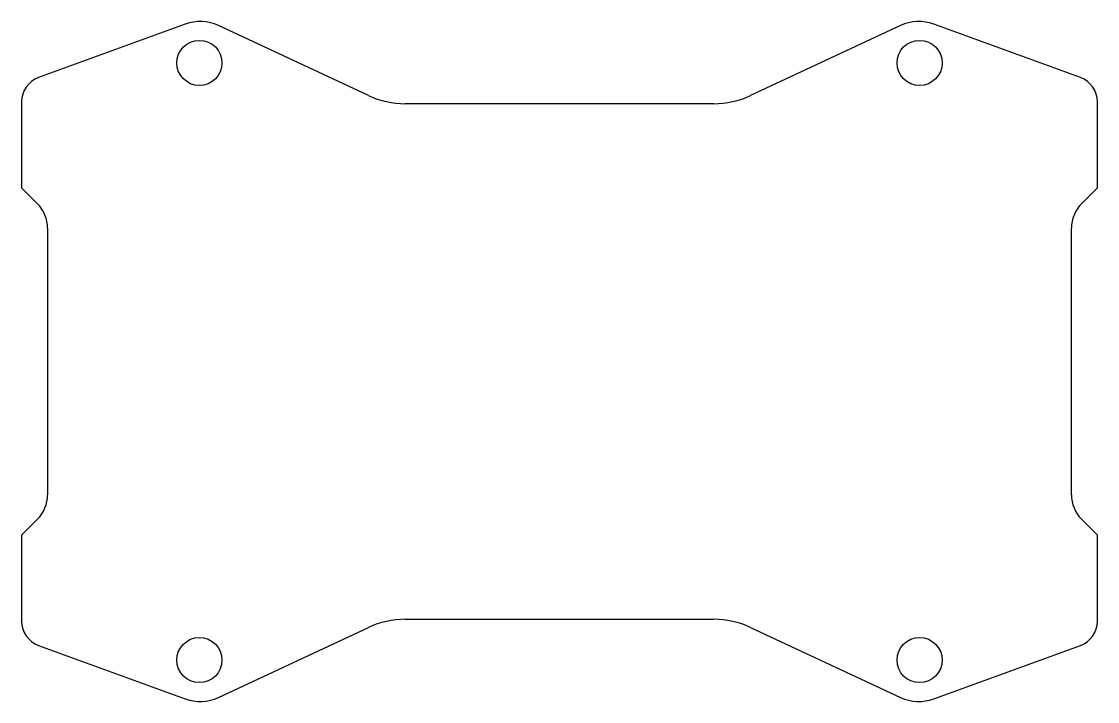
# Model space of a CAD drawing. Header units: millimetres. Extents: x -31 to 31, y -19.6 to 19.6.
import ezdxf

# ---------------------------------------------------------------- set-up
doc = ezdxf.new("R2010")
doc.units = ezdxf.units.MM

msp = doc.modelspace()

# ---------------------------------------------------------------- linework, layer by layer
at = {"color": 7, "linetype": 'Continuous', "lineweight": 25}
for p, q in [((-21.564, 19.434), (-30.013, 16.359)), ((-11.005, 15.318), (-19.652, 19.351)), ((19.652, 19.351), (11.005, 15.318)), ((30.013, 16.359), (21.564, 19.434)), ((-31, 14.95), (-31, 10)), ((31, 10), (31, 14.95)), ((8.892, 14.85), (-8.892, 14.85)), ((-31, 10), (-30.086, 9.086)), ((30.086, 9.086), (31, 10)), ((-29.5, 7.672), (-29.5, -7.672)), ((29.5, -7.672), (29.5, 7.672)), ((-30.086, -9.086), (-31, -10)), ((31, -10), (30.086, -9.086)), ((-31, -10), (-31, -14.95)), ((31, -14.95), (31, -10)), ((-8.892, -14.85), (8.892, -14.85)), ((-19.652, -19.351), (-11.005, -15.318)), ((11.005, -15.318), (19.652, -19.351)), ((-30.013, -16.359), (-21.564, -19.434)), ((21.564, -19.434), (30.013, -16.359))]:
    msp.add_line(p, q, dxfattribs=at)
for centre in [(-20.75, 17.2), (20.75, 17.2), (-20.75, -17.2), (20.75, -17.2)]:
    msp.add_circle(centre, 1.3, dxfattribs=at)
for centre, radius, start, end in [((-20.709, 17.085), 2.5, 65, 110), ((20.709, 17.085), 2.5, 70, 115), ((-29.5, 14.95), 1.5, 110, 180), ((29.5, 14.95), 1.5, 0, 70), ((-8.892, 19.85), 5, 245, 270), ((8.892, 19.85), 5, 270, 295), ((-31.5, 7.672), 2, 0, 45), ((31.5, 7.672), 2, 135, 180), ((-31.5, -7.672), 2, 315, 0), ((31.5, -7.672), 2, 180, 225), ((-8.892, -19.85), 5, 90, 115), ((8.892, -19.85), 5, 65, 90), ((-29.5, -14.95), 1.5, 180, 250), ((29.5, -14.95), 1.5, 290, 0), ((-20.709, -17.085), 2.5, 250, 295), ((20.709, -17.085), 2.5, 245, 290)]:
    msp.add_arc(centre, radius, start, end, dxfattribs=at)

doc.saveas('drawing.dxf')
